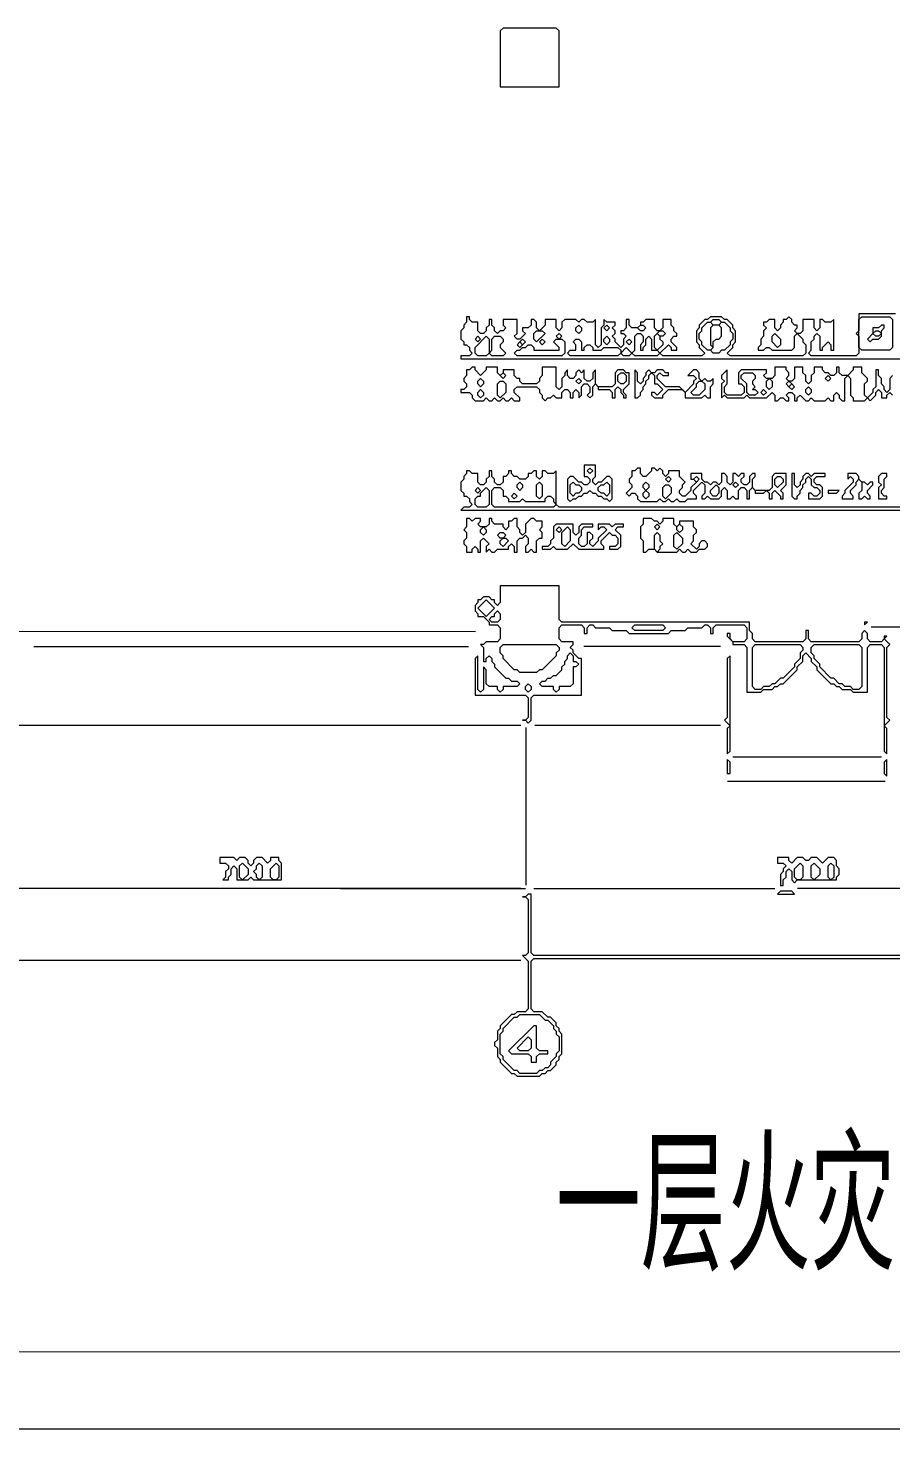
# Model space of a CAD drawing. Extents: x 67 to 3049, y 50 to 1736.
# Drawn here: x 1088.5 to 1396.4, y 50.1 to 550 of the extents above; entities that cross this region are included whole.
import ezdxf

# ---------------------------------------------------------------- set-up
doc = ezdxf.new("R2010")
doc.units = 0
for name, color, linetype, lineweight in [('OCR_TEXT', 6, 'Continuous', 0), ('TEXT_FALLBACK_OUTLINE', 2, 'Continuous', 0), ('TRACE_CURVE', 6, 'Continuous', 0), ('TRACE_STRAIGHT', 5, 'Continuous', 0), ('TRACE_TEXT_SYMBOL', 6, 'Continuous', 0)]:
    doc.layers.add(name, color=color, linetype=linetype, lineweight=lineweight)
doc.styles.add('wqy-unicode', font='wqy-unicode.lff')

msp = doc.modelspace()

# ---------------------------------------------------------------- linework, layer by layer
at = {"layer": 'TEXT_FALLBACK_OUTLINE', "color": 2}
for points in [[(1393, 444), (1392, 443), (1390, 443), (1390, 441), (1388, 439), (1389, 438), (1390, 439), (1392, 439), (1393, 440), (1393, 442), (1394, 443), (1394, 444)], [(1390, 441), (1391, 442), (1392, 442), (1393, 441), (1392, 440), (1391, 440)], [(1249, 424), (1250, 425), (1251, 424), (1251, 423), (1250, 422), (1249, 423)], [(1257, 426), (1258, 427), (1259, 426), (1258, 425)], [(1284, 424), (1285, 425), (1286, 424), (1285, 423)], [(1299, 426), (1300, 427), (1301, 427), (1302, 426), (1302, 424), (1301, 423), (1300, 423), (1299, 424)], [(1343, 426), (1344, 427), (1347, 427), (1348, 426), (1348, 425), (1347, 424), (1347, 423), (1348, 422), (1347, 421), (1348, 421), (1349, 420), (1348, 419), (1346, 419), (1345, 420), (1345, 423), (1343, 425)], [(1352, 424), (1353, 425), (1354, 424), (1354, 422), (1353, 421), (1352, 422)], [(1373, 425), (1374, 426), (1375, 425), (1374, 424)], [(1249, 420), (1250, 421), (1251, 420), (1251, 419), (1250, 418), (1249, 419)], [(1256, 423), (1257, 424), (1258, 424), (1259, 423), (1259, 420), (1257, 418), (1256, 419)], [(1327, 423), (1328, 424), (1329, 424), (1330, 423), (1330, 421), (1328, 419), (1326, 419), (1325, 420), (1327, 422)], [(1350, 420), (1351, 421), (1352, 420), (1351, 419)], [(1359, 423), (1360, 424), (1361, 423), (1360, 422)], [(1360, 422), (1361, 423), (1362, 422), (1361, 421)], [(1366, 421), (1367, 422), (1368, 421), (1368, 420), (1367, 419), (1366, 420)], [(1287, 394), (1287, 390), (1288, 390), (1289, 389), (1289, 388), (1288, 387), (1287, 387), (1286, 388), (1285, 388), (1283, 390), (1282, 390), (1281, 389), (1281, 382), (1282, 381), (1283, 382), (1284, 382), (1285, 383), (1286, 383), (1287, 384), (1288, 384), (1289, 385), (1290, 384), (1291, 384), (1292, 383), (1293, 383), (1294, 382), (1295, 382), (1296, 381), (1297, 382), (1297, 389), (1296, 390), (1295, 390), (1293, 388), (1292, 388), (1291, 387), (1290, 388), (1290, 389), (1291, 390), (1291, 394)], [(1288, 392), (1289, 393), (1290, 392), (1289, 391)], [(1316, 389), (1317, 390), (1318, 389), (1317, 388)], [(1326, 389), (1327, 390), (1328, 389), (1327, 388)], [(1355, 389), (1356, 390), (1357, 390), (1358, 389), (1358, 388), (1356, 386), (1355, 387)], [(1361, 391), (1361, 383), (1362, 382), (1363, 382), (1363, 383), (1364, 384), (1364, 385), (1365, 386), (1365, 387), (1366, 388), (1366, 389), (1367, 390), (1368, 389), (1368, 387), (1369, 386), (1370, 386), (1371, 385), (1371, 384), (1370, 383), (1369, 383), (1368, 384), (1367, 384), (1367, 382), (1371, 382), (1372, 383), (1372, 386), (1371, 387), (1370, 387), (1369, 388), (1369, 389), (1370, 390), (1373, 390), (1373, 391), (1369, 391), (1368, 390), (1367, 391), (1366, 391), (1365, 390), (1365, 389), (1364, 388), (1364, 387), (1363, 386), (1362, 387), (1362, 391)], [(1381, 391), (1381, 389), (1382, 390), (1383, 389), (1383, 388), (1380, 385), (1380, 384), (1379, 383), (1379, 382), (1383, 382), (1383, 383), (1382, 384), (1382, 385), (1384, 387), (1384, 388), (1385, 389), (1386, 388), (1386, 385), (1385, 384), (1385, 382), (1386, 382), (1387, 383), (1388, 382), (1389, 382), (1389, 383), (1388, 384), (1388, 385), (1390, 387), (1390, 388), (1389, 388), (1388, 387), (1387, 388), (1386, 388), (1385, 389), (1385, 390), (1384, 391)], [(1393, 391), (1392, 390), (1392, 388), (1393, 387), (1392, 386), (1392, 382), (1395, 382), (1395, 383), (1394, 383), (1393, 384), (1393, 385), (1394, 386), (1394, 389), (1395, 390), (1395, 391)], [(1282, 387), (1283, 388), (1284, 387), (1285, 387), (1286, 386), (1286, 385), (1285, 384), (1284, 384), (1283, 383), (1282, 384)], [(1294, 387), (1295, 388), (1296, 387), (1296, 384), (1295, 383), (1294, 384), (1293, 384), (1292, 385), (1292, 386), (1293, 387)], [(1308, 387), (1309, 388), (1310, 387), (1310, 386), (1309, 385), (1308, 386)], [(1308, 384), (1309, 385), (1310, 384), (1310, 383), (1309, 382), (1308, 383)], [(1315, 386), (1316, 387), (1317, 387), (1318, 386), (1318, 384), (1316, 382), (1315, 383)], [(1334, 387), (1335, 386), (1335, 384), (1334, 383), (1333, 383), (1332, 384), (1332, 385)], [(1340, 387), (1341, 388), (1342, 387), (1341, 386)], [(1374, 385), (1374, 384), (1377, 384), (1378, 385)], [(1308, 375), (1308, 373), (1307, 372), (1307, 368), (1308, 367), (1308, 363), (1309, 363), (1310, 364), (1312, 364), (1313, 363), (1320, 363), (1321, 364), (1322, 363), (1323, 363), (1324, 364), (1325, 363), (1327, 363), (1328, 364), (1330, 364), (1331, 365), (1331, 366), (1330, 367), (1329, 367), (1328, 366), (1328, 365), (1327, 364), (1325, 366), (1326, 367), (1326, 369), (1327, 370), (1327, 371), (1326, 372), (1326, 374), (1321, 374), (1321, 373), (1320, 372), (1319, 373), (1319, 375), (1315, 375), (1315, 374), (1314, 373), (1313, 374), (1312, 374), (1311, 375)], [(1250, 371), (1251, 372), (1252, 371), (1252, 370), (1251, 369), (1250, 370)], [(1256, 369), (1257, 370), (1258, 370), (1259, 369), (1258, 368), (1257, 368)], [(1277, 371), (1278, 372), (1279, 371), (1278, 370)], [(1281, 372), (1282, 371), (1282, 367), (1280, 365), (1279, 366), (1279, 370)], [(1312, 372), (1313, 373), (1314, 372), (1313, 371)], [(1312, 369), (1313, 370), (1314, 369), (1314, 367), (1315, 366), (1314, 365), (1314, 364), (1313, 363), (1312, 364)], [(1319, 369), (1320, 370), (1322, 368), (1322, 366), (1320, 364), (1319, 365)], [(1320, 372), (1321, 373), (1322, 372), (1322, 371), (1321, 370), (1320, 371)], [(1257, 367), (1258, 368), (1259, 368), (1260, 367), (1258, 365), (1257, 366)], [(1157, 254), (1157, 252), (1159, 252), (1160, 251), (1160, 250), (1159, 249), (1159, 247), (1158, 246), (1160, 246), (1160, 247), (1161, 248), (1161, 250), (1162, 251), (1163, 250), (1163, 246), (1167, 246), (1168, 247), (1169, 246), (1179, 246), (1179, 252), (1178, 253), (1178, 254), (1175, 254), (1175, 253), (1174, 252), (1172, 254), (1170, 254), (1169, 253), (1169, 252), (1168, 251), (1167, 252), (1167, 253), (1166, 254), (1164, 254), (1163, 253), (1162, 254)], [(1164, 251), (1165, 252), (1167, 250), (1167, 248), (1165, 246), (1164, 247)], [(1170, 251), (1171, 252), (1172, 251), (1172, 247), (1171, 246), (1170, 247), (1170, 248), (1169, 249), (1170, 250)], [(1177, 252), (1178, 251), (1178, 247), (1177, 246), (1176, 246), (1175, 247), (1175, 250)], [(1356, 254), (1356, 252), (1358, 252), (1359, 251), (1358, 250), (1358, 249), (1357, 248), (1357, 244), (1358, 244), (1358, 246), (1359, 247), (1359, 249), (1360, 250), (1361, 249), (1361, 246), (1362, 245), (1363, 246), (1377, 246), (1377, 247), (1378, 248), (1378, 250), (1377, 251), (1377, 253), (1376, 254), (1374, 254), (1372, 252), (1370, 254), (1368, 254), (1367, 253), (1366, 253), (1365, 254), (1363, 254), (1361, 252), (1360, 253), (1360, 254)], [(1364, 252), (1365, 251), (1365, 247), (1364, 246), (1363, 246), (1362, 247), (1362, 250)], [(1368, 251), (1369, 252), (1371, 250), (1371, 248), (1369, 246), (1368, 247)], [(1374, 251), (1375, 252), (1376, 251), (1376, 247), (1375, 246), (1374, 247)], [(1357, 242), (1356, 241), (1362, 241), (1361, 242)]]:
    msp.add_lwpolyline(points, close=True, dxfattribs=at)
for points in [[(1247, 429), (1246, 428), (1245, 428), (1245, 426), (1244, 425), (1244, 424), (1245, 423), (1245, 422), (1244, 421), (1243, 421), (1243, 420), (1246, 420), (1247, 419), (1247, 418), (1248, 417), (1251, 417), (1252, 418), (1253, 417), (1254, 417), (1255, 418), (1256, 417), (1257, 417), (1258, 418), (1259, 417), (1260, 417), (1261, 418), (1262, 417), (1264, 417), (1264, 418), (1262, 420), (1262, 421), (1263, 422), (1270, 422), (1271, 421), (1271, 420), (1272, 419), (1272, 418), (1273, 417), (1274, 418), (1275, 418), (1276, 419), (1277, 418), (1279, 418), (1279, 420), (1280, 421), (1281, 421), (1282, 420), (1282, 418), (1283, 418), (1283, 420), (1284, 421), (1285, 420), (1285, 418), (1286, 419), (1286, 422), (1287, 423), (1288, 423), (1289, 422), (1289, 420), (1288, 419), (1289, 418), (1290, 419), (1290, 422), (1291, 423)], [(1256, 427), (1256, 429), (1252, 429), (1252, 428), (1250, 426), (1248, 428), (1248, 429), (1247, 429)], [(1291, 423), (1292, 422), (1292, 421), (1296, 421), (1297, 420), (1297, 418), (1298, 418), (1298, 421), (1299, 422), (1300, 421), (1300, 420), (1301, 419), (1301, 418), (1302, 418), (1302, 419), (1301, 420), (1301, 421), (1303, 423), (1303, 427), (1302, 427), (1301, 428), (1299, 428), (1298, 427), (1298, 423), (1297, 422), (1292, 422), (1291, 423), (1291, 428), (1290, 427), (1290, 425), (1289, 424), (1288, 424), (1287, 425), (1287, 428), (1286, 427), (1285, 428), (1284, 427), (1284, 426), (1283, 425), (1282, 425), (1281, 426), (1281, 428), (1280, 427), (1280, 426), (1279, 425), (1279, 422), (1278, 421), (1277, 422), (1277, 429), (1272, 429), (1272, 426), (1271, 425), (1271, 424), (1270, 423), (1265, 423), (1264, 424), (1264, 425), (1263, 425), (1262, 426), (1262, 428), (1258, 428), (1258, 427), (1257, 426), (1256, 427)], [(1305, 428), (1305, 418), (1306, 418), (1307, 419), (1307, 420), (1308, 421), (1308, 422), (1309, 423), (1309, 424), (1310, 425), (1310, 426), (1311, 427), (1312, 426), (1312, 423), (1313, 423), (1315, 421), (1313, 419), (1312, 420), (1311, 420), (1311, 419), (1312, 418), (1315, 418), (1315, 419), (1317, 421), (1322, 421), (1323, 420), (1323, 418), (1329, 418), (1330, 419), (1331, 418), (1332, 418), (1332, 422), (1333, 423), (1333, 425), (1332, 424), (1331, 424), (1330, 425), (1329, 424), (1328, 425), (1328, 427), (1327, 428), (1326, 428), (1324, 426), (1326, 426), (1327, 425), (1326, 424), (1326, 423), (1323, 420), (1321, 422), (1316, 422), (1313, 425), (1313, 426), (1314, 427), (1315, 426), (1317, 426), (1317, 427), (1316, 427), (1315, 428), (1313, 428), (1312, 427), (1311, 427), (1310, 428), (1309, 427), (1309, 426)], [(1309, 426), (1308, 425), (1308, 424), (1307, 423), (1306, 424), (1306, 427), (1305, 428)], [(1355, 429), (1355, 426), (1354, 425), (1352, 425), (1351, 426), (1352, 427), (1352, 428), (1343, 428), (1342, 427), (1342, 423), (1343, 423), (1344, 422), (1344, 420), (1343, 419), (1338, 419), (1337, 420), (1337, 422), (1338, 423), (1338, 428), (1336, 426), (1336, 425), (1337, 424), (1336, 423), (1336, 418), (1337, 419), (1338, 418), (1344, 418), (1345, 419), (1346, 418), (1352, 418), (1354, 420), (1355, 419), (1355, 417), (1356, 417), (1357, 418), (1358, 418), (1359, 417), (1360, 417), (1360, 418), (1359, 419), (1360, 420), (1361, 420), (1362, 419), (1362, 417), (1363, 417), (1363, 418), (1364, 419), (1366, 417), (1367, 417), (1368, 418), (1369, 417), (1373, 417), (1374, 418), (1375, 417), (1376, 417), (1376, 419), (1377, 420), (1378, 419), (1378, 418), (1379, 417), (1380, 417), (1380, 425), (1381, 426), (1382, 425)], [(1391, 422), (1390, 421), (1390, 420), (1388, 418), (1387, 419), (1387, 423), (1388, 424), (1388, 425), (1386, 427), (1386, 429), (1383, 429), (1383, 428), (1381, 426), (1379, 426), (1378, 427), (1378, 429), (1377, 429), (1377, 427), (1376, 426), (1375, 426), (1374, 427), (1373, 427), (1372, 428), (1372, 429), (1369, 429), (1369, 427), (1368, 426), (1368, 424), (1367, 423), (1366, 424), (1366, 426), (1365, 427), (1365, 429), (1362, 429), (1362, 425), (1361, 424), (1360, 424), (1359, 425), (1360, 426), (1360, 427), (1359, 428), (1359, 429), (1355, 429)], [(1382, 425), (1382, 419), (1383, 418), (1383, 417), (1387, 417), (1388, 418), (1389, 417), (1391, 419), (1391, 420), (1392, 421), (1393, 420), (1393, 418), (1395, 418), (1395, 419), (1396, 420), (1397, 419)], [(1397, 426), (1396, 425), (1396, 421), (1395, 420), (1394, 421), (1394, 422), (1393, 423), (1393, 425), (1392, 426), (1392, 428), (1391, 428), (1391, 422)], [(1306, 393), (1305, 392), (1304, 392), (1304, 390), (1303, 389), (1303, 388), (1304, 387), (1304, 386), (1302, 384), (1303, 383), (1304, 384), (1305, 384), (1306, 383), (1306, 382), (1307, 381), (1313, 381), (1314, 382), (1315, 381), (1316, 381), (1317, 382), (1318, 381), (1319, 381), (1320, 382), (1321, 381), (1323, 381), (1324, 382), (1327, 382), (1327, 383), (1326, 384), (1326, 385), (1329, 388), (1330, 387), (1330, 384), (1329, 383), (1329, 382), (1330, 382), (1331, 383), (1332, 382), (1335, 382), (1336, 383), (1336, 385), (1337, 386), (1338, 385), (1338, 382), (1339, 382), (1340, 383), (1341, 382), (1342, 382), (1342, 385), (1343, 386), (1344, 386), (1345, 385), (1345, 382), (1346, 382), (1346, 385), (1347, 386), (1348, 385), (1348, 384), (1351, 384), (1352, 385), (1353, 384), (1353, 382), (1354, 382), (1354, 384)], [(1316, 390), (1315, 391), (1315, 392), (1314, 393), (1313, 392), (1312, 393), (1311, 393), (1311, 392), (1309, 390), (1308, 390), (1307, 391), (1307, 393), (1306, 393)], [(1354, 384), (1355, 385), (1357, 383), (1357, 382), (1358, 382), (1358, 384), (1357, 385), (1359, 387), (1359, 391), (1355, 391), (1354, 390), (1354, 386), (1353, 385), (1348, 385), (1347, 386), (1347, 389), (1348, 390), (1348, 391), (1347, 391), (1346, 390), (1346, 388), (1345, 387), (1344, 387), (1343, 388), (1343, 389), (1344, 390), (1344, 391), (1343, 391), (1342, 390), (1341, 391), (1340, 391), (1340, 388), (1339, 387), (1338, 388), (1338, 390), (1337, 391), (1336, 391), (1336, 388), (1335, 387), (1334, 388), (1333, 388), (1332, 387), (1331, 388), (1330, 388), (1329, 389), (1329, 391), (1325, 391), (1325, 389), (1326, 389), (1327, 388), (1325, 386), (1325, 385), (1323, 383), (1322, 383), (1321, 384), (1321, 385), (1322, 386), (1322, 387), (1323, 388), (1321, 390), (1321, 392), (1317, 392), (1317, 391), (1316, 390)], [(1245, 375), (1245, 372), (1244, 371), (1245, 370), (1245, 368), (1244, 367), (1244, 366), (1245, 365), (1245, 363), (1247, 363), (1247, 364), (1248, 365), (1249, 364), (1249, 363), (1250, 363), (1250, 367), (1251, 368), (1253, 366), (1252, 365), (1252, 363), (1253, 364), (1254, 363), (1255, 363), (1256, 364), (1260, 364), (1260, 365), (1261, 366), (1262, 365), (1262, 363), (1263, 363), (1263, 367), (1264, 368), (1265, 368), (1266, 369), (1267, 368), (1267, 366), (1266, 365), (1266, 363), (1267, 363), (1268, 364), (1269, 363), (1270, 363), (1270, 367), (1271, 368), (1272, 368), (1272, 370), (1271, 371), (1272, 372), (1272, 374), (1270, 374), (1269, 375), (1268, 375), (1266, 373), (1266, 370), (1265, 369), (1264, 370), (1264, 371), (1263, 372), (1263, 375), (1262, 375), (1261, 374), (1260, 374), (1260, 372), (1259, 371)], [(1259, 371), (1258, 372), (1258, 373), (1255, 373), (1254, 374), (1254, 375), (1253, 375), (1253, 373), (1252, 372), (1250, 372), (1249, 373), (1250, 374), (1250, 375), (1248, 375), (1247, 374), (1246, 375), (1245, 375)], [(1277, 373), (1276, 372), (1276, 368), (1275, 367), (1275, 366), (1274, 365), (1272, 365), (1272, 364), (1275, 364), (1276, 365), (1277, 364), (1281, 364), (1283, 366), (1285, 364), (1294, 364), (1294, 365), (1293, 366), (1293, 367), (1296, 370), (1297, 369), (1298, 369), (1299, 368), (1299, 366), (1298, 365), (1296, 365), (1296, 364), (1299, 364), (1300, 365), (1300, 369), (1298, 371), (1299, 372), (1301, 372), (1301, 373), (1298, 373), (1297, 372), (1296, 373), (1292, 373), (1292, 371), (1293, 372), (1294, 372), (1295, 371), (1292, 368), (1292, 367), (1290, 365), (1289, 366), (1289, 367), (1290, 368), (1290, 369), (1289, 370), (1288, 370), (1288, 366), (1287, 365), (1286, 365), (1285, 366), (1285, 368), (1286, 369), (1286, 371), (1287, 372), (1290, 372), (1290, 373), (1286, 373), (1285, 372), (1285, 370), (1284, 369)], [(1284, 369), (1283, 370), (1283, 373), (1277, 373)]]:
    msp.add_lwpolyline(points, dxfattribs=at)
at = {"layer": 'TRACE_CURVE', "color": 6}
for points in [[(1245, 447), (1245, 445), (1244, 444), (1244, 443), (1243, 442), (1243, 439), (1244, 438), (1244, 437), (1245, 437), (1246, 436), (1246, 435), (1247, 434), (1246, 433), (1243, 433), (1243, 432), (1418, 432)], [(1298, 441), (1298, 442), (1297, 443), (1298, 444), (1298, 445), (1295, 445), (1294, 446), (1294, 444), (1293, 443), (1293, 437), (1292, 436), (1291, 437), (1291, 446), (1290, 445), (1288, 445), (1287, 446), (1286, 446), (1285, 445), (1284, 446), (1280, 446), (1279, 445), (1279, 443), (1278, 442), (1277, 443), (1277, 446), (1273, 446), (1273, 444), (1271, 442), (1270, 443), (1270, 445), (1269, 446), (1268, 446), (1268, 444), (1267, 443), (1265, 443), (1265, 442), (1266, 441), (1264, 439), (1263, 439), (1262, 440), (1263, 441), (1263, 446), (1258, 446), (1258, 444), (1259, 443), (1258, 442), (1257, 442), (1256, 441), (1255, 442), (1255, 443), (1254, 444), (1254, 446), (1253, 446), (1253, 444), (1252, 443), (1252, 442), (1251, 441), (1250, 441), (1249, 442), (1249, 445), (1247, 445), (1246, 446), (1246, 447), (1245, 447)], [(1340, 436), (1340, 437), (1341, 438), (1341, 442), (1340, 443), (1340, 444), (1338, 446), (1337, 446), (1336, 447), (1332, 447), (1331, 446), (1330, 446), (1328, 444), (1328, 443), (1327, 442), (1327, 438), (1328, 437), (1328, 436), (1330, 434), (1329, 433), (1315, 433), (1314, 434), (1317, 437), (1318, 436), (1318, 435), (1320, 435), (1320, 436), (1318, 438), (1318, 439), (1319, 440), (1320, 440), (1320, 441), (1319, 442), (1319, 443), (1318, 444), (1318, 446), (1315, 446), (1315, 443), (1314, 442), (1313, 442), (1312, 443), (1312, 446), (1309, 446), (1308, 445), (1307, 445), (1307, 444), (1306, 443), (1304, 443), (1303, 444), (1303, 446), (1302, 446), (1302, 443), (1301, 442), (1300, 442), (1300, 441), (1301, 441), (1302, 440), (1301, 439), (1301, 437), (1300, 436), (1298, 438), (1298, 439), (1297, 440), (1298, 441)], [(1370, 441), (1371, 440), (1371, 435), (1372, 435), (1372, 436), (1374, 438), (1375, 437), (1375, 435), (1376, 435), (1376, 446), (1375, 445), (1373, 445), (1372, 446), (1371, 446), (1371, 443), (1370, 442), (1369, 443), (1369, 446), (1365, 446), (1365, 442), (1364, 441), (1363, 441), (1362, 442), (1363, 443), (1363, 444), (1362, 444), (1361, 445), (1361, 446), (1360, 447), (1359, 446), (1358, 446), (1358, 445), (1357, 444), (1357, 443), (1356, 442), (1355, 443), (1355, 446), (1353, 446), (1352, 445), (1351, 445), (1351, 444), (1352, 443), (1351, 442), (1351, 440), (1350, 439), (1350, 437), (1349, 436), (1349, 435), (1351, 435), (1352, 436), (1353, 436), (1354, 435), (1361, 435), (1362, 436), (1362, 440), (1363, 441), (1365, 439), (1365, 438), (1366, 437), (1366, 434), (1365, 433), (1339, 433), (1338, 434), (1340, 436)], [(1398, 448), (1385, 448), (1385, 442), (1384, 441), (1385, 440), (1385, 434), (1384, 433), (1368, 433), (1367, 434), (1368, 435), (1368, 438), (1369, 439), (1369, 440), (1370, 441)], [(1259, 390), (1258, 390), (1258, 388), (1257, 387), (1256, 387), (1255, 388), (1255, 389), (1254, 390), (1254, 392), (1253, 392), (1253, 390), (1252, 389), (1252, 388), (1251, 387), (1250, 387), (1249, 388), (1249, 391), (1247, 391), (1246, 392), (1245, 392), (1245, 391), (1244, 390), (1244, 389), (1243, 388), (1243, 385), (1244, 384), (1244, 383), (1245, 383), (1246, 382), (1246, 381), (1247, 380), (1246, 379), (1244, 379), (1243, 378), (1461, 378)], [(1461, 379), (1278, 379), (1277, 380), (1277, 392), (1276, 391), (1274, 391), (1273, 392), (1272, 392), (1272, 390), (1271, 389), (1270, 390), (1270, 392), (1269, 392), (1268, 391), (1267, 391), (1267, 390), (1266, 389), (1264, 389), (1263, 390), (1262, 390), (1261, 391), (1261, 392), (1260, 392), (1260, 391), (1259, 390)]]:
    msp.add_lwpolyline(points, dxfattribs=at)
for points in [[(1331, 445), (1332, 445), (1333, 444), (1332, 443), (1332, 437), (1333, 436), (1332, 435), (1331, 435), (1329, 437), (1329, 438), (1328, 439), (1328, 441), (1329, 442), (1329, 443)], [(1332, 445), (1333, 446), (1335, 446), (1336, 445), (1335, 444), (1333, 444)], [(1335, 444), (1336, 445), (1337, 445), (1339, 443), (1339, 442), (1340, 441), (1340, 439), (1339, 438), (1339, 437), (1337, 435), (1336, 435), (1335, 434), (1333, 434), (1332, 435), (1333, 436), (1333, 438), (1334, 439), (1335, 439), (1336, 440), (1336, 443)], [(1385, 446), (1386, 447), (1396, 447), (1397, 446), (1397, 436), (1396, 435), (1386, 435), (1385, 436)], [(1252, 440), (1253, 439), (1253, 434), (1252, 433), (1249, 433), (1248, 434), (1248, 436)], [(1248, 439), (1249, 440), (1250, 439), (1249, 438)], [(1254, 439), (1255, 440), (1257, 440), (1258, 439), (1258, 438), (1257, 437), (1257, 436), (1259, 434), (1258, 433), (1254, 433), (1253, 434), (1254, 435)], [(1269, 441), (1270, 442), (1272, 442), (1273, 441), (1270, 438), (1269, 439)], [(1277, 440), (1278, 441), (1279, 440), (1278, 439)], [(1284, 443), (1285, 444), (1286, 443), (1286, 442), (1285, 441), (1284, 442)], [(1294, 443), (1295, 444), (1296, 443), (1295, 442)], [(1294, 439), (1295, 440), (1296, 439), (1296, 438), (1295, 437), (1294, 438)], [(1305, 440), (1306, 441), (1307, 441), (1308, 440), (1308, 438), (1307, 437), (1307, 435), (1308, 435), (1308, 436), (1309, 437), (1309, 439), (1310, 440), (1311, 439), (1311, 435), (1313, 435), (1314, 434), (1313, 433), (1305, 433), (1304, 434), (1305, 435)], [(1306, 443), (1307, 444), (1308, 444), (1309, 443), (1308, 442), (1307, 442)], [(1312, 440), (1313, 441), (1314, 440), (1314, 439), (1315, 438), (1315, 437), (1313, 435), (1312, 436)], [(1313, 441), (1314, 442), (1315, 442), (1316, 441), (1315, 440), (1314, 440)], [(1354, 440), (1355, 441), (1357, 439), (1357, 437), (1356, 436), (1354, 438)], [(1276, 438), (1277, 439), (1279, 439), (1280, 438), (1280, 434), (1279, 433), (1263, 433), (1262, 434), (1263, 435), (1264, 435), (1265, 436), (1266, 436), (1267, 437), (1268, 437), (1269, 436), (1269, 435), (1278, 435), (1278, 436)], [(1263, 437), (1264, 438), (1265, 437), (1264, 436)], [(1264, 438), (1265, 439), (1266, 438), (1265, 437)], [(1271, 438), (1272, 439), (1273, 438), (1272, 437)], [(1283, 438), (1284, 439), (1285, 439), (1286, 438), (1286, 435), (1287, 435), (1287, 436), (1288, 437), (1289, 437), (1290, 436), (1290, 435), (1293, 435), (1294, 436), (1299, 436), (1300, 435), (1300, 434), (1299, 433), (1282, 433), (1281, 434), (1282, 435), (1284, 435), (1284, 437)], [(1302, 436), (1304, 434), (1303, 433), (1301, 433), (1300, 434)], [(1302, 438), (1303, 439), (1304, 438), (1303, 437)], [(1252, 386), (1253, 385), (1253, 380), (1252, 379), (1249, 379), (1248, 380), (1248, 382), (1249, 383), (1250, 383), (1250, 384)], [(1248, 385), (1249, 386), (1250, 385), (1249, 384)], [(1254, 385), (1255, 386), (1257, 386), (1258, 385), (1258, 383), (1259, 383), (1260, 382), (1260, 381), (1264, 381), (1265, 382), (1266, 381), (1273, 381), (1273, 382), (1274, 383), (1275, 383), (1276, 382), (1276, 381), (1277, 380), (1276, 379), (1255, 379), (1254, 380)], [(1263, 387), (1264, 388), (1265, 387), (1265, 386), (1264, 385), (1263, 386)], [(1270, 387), (1271, 388), (1272, 387), (1272, 383), (1271, 382), (1270, 383)], [(1261, 383), (1262, 384), (1263, 383), (1262, 382)]]:
    msp.add_lwpolyline(points, close=True, dxfattribs=at)
at = {"layer": 'TRACE_STRAIGHT', "color": 5}
for p, q in [((1389.375, 336.356), (1453.125, 336.278)), ((1080.623, 334.735), (1248.124, 334.664)), ((1090.625, 329.313), (1245.625, 329.319)), ((1286.874, 329.485), (1335.625, 329.429)), ((1070.625, 301.298), (1264.375, 301.29)), ((1266.091, 300.375), (1266.098, 244.125)), ((1269.375, 301.3), (1335.625, 301.302)), ((1340, 290), (1393, 290)), ((1338.125, 281.274), (1394.375, 281.303)), ((1070.625, 243.126), (1264.375, 243.123)), ((1200, 243), (1266, 243)), ((1269, 243), (1355, 243)), ((1363.125, 243.065), (1463.125, 243.168)), ((1070.625, 217.401), (1264.375, 217.39)), ((93.125, 77.713), (3020.625, 77.668)), ((68.125, 50.108), (3046.875, 50.108))]:
    msp.add_line(p, q, dxfattribs=at)
at = {"layer": 'TRACE_TEXT_SYMBOL', "color": 6}
for points in [[(1258, 550), (1257, 549), (1257, 529), (1278, 529), (1278, 549), (1277, 550)], [(1252, 346), (1255, 343), (1252, 340), (1249, 343)], [(1255, 341), (1256, 342), (1257, 341), (1257, 339), (1256, 338), (1254, 338), (1253, 339), (1254, 340), (1255, 340)], [(1304, 336), (1305, 337), (1315, 337), (1316, 336), (1315, 335), (1305, 335)], [(1387, 338), (1387, 337), (1388, 338)], [(1257, 329), (1258, 330), (1277, 330), (1278, 329), (1278, 328), (1277, 327), (1277, 326), (1272, 321), (1271, 321), (1270, 320), (1264, 320), (1263, 321), (1262, 321), (1258, 325), (1258, 326), (1257, 327)], [(1347, 329), (1348, 330), (1364, 330), (1365, 329), (1365, 328), (1364, 327), (1364, 325), (1362, 323), (1362, 322), (1358, 318), (1357, 318), (1355, 316), (1354, 316), (1353, 315), (1351, 315), (1350, 314), (1348, 314), (1347, 315)], [(1368, 329), (1369, 330), (1385, 330), (1386, 329), (1386, 315), (1385, 314), (1383, 314), (1382, 315), (1380, 315), (1379, 316), (1378, 316), (1376, 318), (1375, 318), (1371, 322), (1371, 323), (1369, 325), (1369, 326), (1368, 327)], [(1281, 326), (1282, 327), (1283, 326), (1283, 324), (1284, 324), (1285, 323), (1284, 322), (1283, 322), (1283, 316), (1282, 315), (1278, 315), (1278, 314), (1277, 313), (1276, 314), (1276, 315), (1272, 315), (1271, 316), (1272, 317), (1273, 317), (1274, 318), (1275, 318), (1276, 319), (1277, 319), (1279, 321), (1279, 322), (1280, 323), (1280, 324), (1281, 325)], [(1339, 326), (1338, 325), (1338, 304), (1337, 303), (1339, 301), (1338, 300), (1338, 291), (1339, 292)], [(1266, 315), (1267, 316), (1268, 315), (1268, 314), (1267, 313), (1266, 314)], [(1338, 289), (1338, 284), (1339, 284), (1339, 288)], [(1395, 289), (1394, 288), (1394, 284), (1395, 283)], [(1263, 197), (1264, 198), (1271, 198), (1273, 196), (1274, 196), (1276, 194), (1276, 193), (1277, 192), (1277, 191), (1278, 190), (1278, 185), (1277, 184), (1277, 183), (1275, 181), (1275, 180), (1274, 179), (1273, 179), (1272, 178), (1271, 178), (1270, 177), (1264, 177), (1263, 178), (1262, 178), (1258, 182), (1258, 183), (1257, 184), (1257, 191), (1258, 192), (1258, 193), (1262, 197)], [(1269, 194), (1260, 185), (1261, 184), (1267, 184), (1268, 183), (1268, 181), (1270, 181), (1270, 183), (1271, 184), (1274, 184), (1274, 185), (1271, 185), (1270, 186), (1270, 194)], [(1267, 190), (1268, 189), (1268, 186), (1267, 185), (1264, 185), (1263, 186)]]:
    msp.add_lwpolyline(points, close=True, dxfattribs=at)
for points in [[(1257, 351), (1257, 345), (1256, 344), (1255, 345), (1255, 346), (1254, 346), (1253, 347), (1251, 347), (1250, 346), (1249, 346), (1249, 345), (1248, 344), (1248, 342), (1249, 341), (1249, 340), (1251, 340), (1253, 338), (1253, 337), (1256, 337), (1257, 336), (1257, 332), (1256, 331), (1252, 331), (1251, 330), (1250, 330), (1251, 329), (1251, 324), (1252, 324), (1252, 325), (1253, 326), (1254, 325), (1254, 324), (1255, 323), (1255, 322), (1259, 318), (1260, 318), (1261, 317), (1263, 317), (1264, 316), (1263, 315), (1258, 315), (1258, 314), (1257, 313), (1256, 314), (1256, 315), (1253, 315), (1252, 316), (1252, 321), (1251, 322), (1251, 314), (1250, 313), (1249, 314), (1249, 326), (1248, 325), (1248, 312), (1266, 312), (1267, 311), (1267, 304), (1266, 303), (1265, 303), (1266, 303), (1267, 302), (1268, 303), (1268, 311)], [(1366, 327), (1368, 325), (1368, 324), (1370, 322), (1370, 321), (1375, 316), (1376, 316), (1377, 315), (1378, 315), (1379, 314), (1382, 314), (1383, 313), (1388, 313), (1388, 329), (1389, 330), (1393, 330), (1394, 329), (1394, 292), (1395, 291), (1395, 300), (1394, 301), (1396, 303), (1395, 304), (1395, 329), (1396, 330), (1394, 332), (1395, 333), (1394, 333), (1394, 332), (1393, 331), (1389, 331), (1388, 332), (1388, 334), (1387, 335), (1386, 334), (1386, 332), (1385, 331), (1368, 331), (1367, 332), (1367, 335), (1366, 335), (1366, 332), (1365, 331), (1348, 331), (1347, 332), (1347, 334), (1346, 335), (1346, 338), (1279, 338), (1278, 339), (1278, 351), (1257, 351)], [(1268, 311), (1269, 312), (1286, 312), (1286, 325), (1285, 325), (1283, 327), (1283, 328), (1282, 329), (1283, 330), (1283, 331), (1279, 331), (1278, 332), (1278, 336), (1279, 337), (1286, 337), (1287, 336), (1287, 334), (1288, 334), (1288, 336), (1289, 337), (1290, 337), (1291, 336), (1296, 336), (1297, 335), (1302, 335), (1303, 334), (1317, 334), (1318, 335), (1323, 335), (1324, 336), (1329, 336), (1330, 337), (1331, 337), (1332, 336), (1332, 334), (1333, 334), (1333, 336), (1334, 337), (1344, 337), (1345, 336), (1345, 332), (1344, 331), (1340, 331), (1339, 332), (1339, 334), (1338, 334), (1338, 333), (1340, 331), (1340, 330), (1344, 330), (1345, 329), (1345, 313), (1350, 313), (1351, 314), (1354, 314), (1355, 315), (1356, 315), (1357, 316), (1358, 316), (1363, 321), (1363, 322), (1365, 324), (1365, 326), (1366, 327)], [(1449, 219), (1269, 219), (1268, 220), (1268, 241), (1267, 241), (1266, 240), (1265, 240), (1266, 240), (1267, 239), (1267, 220), (1266, 219), (1265, 219), (1267, 217), (1267, 200), (1266, 199), (1263, 199), (1262, 198), (1261, 198), (1257, 194), (1257, 193), (1256, 192), (1256, 189), (1255, 188), (1255, 187), (1256, 186), (1256, 183), (1257, 182), (1257, 181), (1261, 177), (1262, 177), (1263, 176), (1271, 176), (1272, 177), (1273, 177), (1274, 178), (1275, 178), (1277, 180), (1277, 181), (1278, 182), (1278, 183), (1279, 184), (1279, 191), (1278, 192), (1278, 193), (1277, 194), (1277, 195), (1275, 197), (1274, 197), (1272, 199), (1269, 199), (1268, 200), (1268, 217), (1269, 218), (1464, 218)]]:
    msp.add_lwpolyline(points, dxfattribs=at)

# ---------------------------------------------------------------- texts
at = {"layer": 'OCR_TEXT', "color": 6, "style": 'wqy-unicode', "width": 0.547417}
msp.add_text('一层火灾自动报警平面图', height=40.56, dxfattribs=at).set_placement((1276.84, 111.154))

doc.saveas('drawing.dxf')
